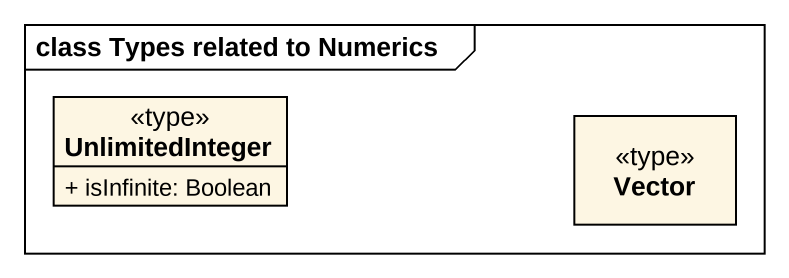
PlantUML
@startuml
mainframe class Types related to Numerics
hide circle
hide empty members
skinparam classAttributeIconSize 0
class UnlimitedInteger <<type>> {
  + isInfinite: Boolean
}
class Vector <<type>>
@enduml
